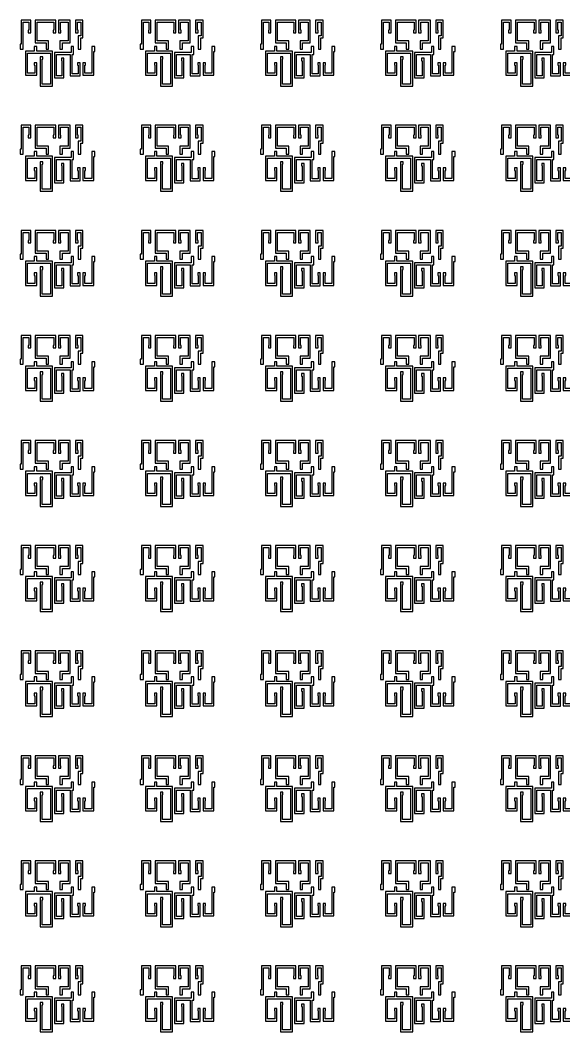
# Model space of a CAD drawing. Extents: x -100 to 100, y -100 to 100.
# Drawn here: x -16.45 to 10.05, y -47.96 to 1.34 of the extents above; entities that cross this region are included whole.
import ezdxf

# ---------------------------------------------------------------- set-up
doc = ezdxf.new("R2010")
doc.units = 0
doc.layers.add('L4', color=7, linetype='continuous')

# ---------------------------------------------------------------- blocks, each defined once
blk = doc.blocks.new('LDI_XFB44-1600-011_L4_B1')
at = {"layer": 'L4'}
for points in [[(-15.935, -55.61), (-15.935, -55), (-16.4, -55), (-16.4, -56.159), (-16.451, -56.159), (-16.451, -56.402), (-16.302, -56.402), (-16.302, -55.098), (-16.033, -55.098), (-16.033, -55.488), (-16.057, -55.488), (-16.057, -55.61), (-15.935, -55.61)], [(-14.717, -55.61), (-14.717, -55), (-15.721, -55), (-15.721, -56.107), (-15.194, -56.107), (-15.194, -56.402), (-15.072, -56.402), (-15.072, -56.01), (-15.624, -56.01), (-15.624, -55.098), (-14.814, -55.098), (-14.814, -55.488), (-14.839, -55.488), (-14.839, -55.61), (-14.717, -55.61)], [(-14.467, -55.61), (-14.467, -55.488), (-14.491, -55.488), (-14.491, -55.098), (-14.118, -55.098), (-14.118, -56.01), (-14.517, -56.01), (-14.517, -56.402), (-14.395, -56.402), (-14.395, -56.107), (-14.02, -56.107), (-14.02, -55), (-14.589, -55), (-14.589, -55.61), (-14.467, -55.61)], [(-13.634, -55.61), (-13.634, -55.488), (-13.658, -55.488), (-13.658, -55.098), (-13.492, -55.098), (-13.492, -55.766), (-13.623, -55.766), (-13.623, -56.402), (-13.501, -56.402), (-13.501, -55.863), (-13.395, -55.863), (-13.395, -55), (-13.756, -55), (-13.756, -55.61), (-13.634, -55.61)], [(-10.081, -55.61), (-10.081, -55), (-10.546, -55), (-10.546, -56.159), (-10.598, -56.159), (-10.598, -56.402), (-10.449, -56.402), (-10.449, -55.098), (-10.179, -55.098), (-10.179, -55.488), (-10.203, -55.488), (-10.203, -55.61), (-10.081, -55.61)], [(-8.863, -55.61), (-8.863, -55), (-9.868, -55), (-9.868, -56.107), (-9.34, -56.107), (-9.34, -56.402), (-9.218, -56.402), (-9.218, -56.01), (-9.77, -56.01), (-9.77, -55.098), (-8.961, -55.098), (-8.961, -55.488), (-8.985, -55.488), (-8.985, -55.61), (-8.863, -55.61)], [(-8.613, -55.61), (-8.613, -55.488), (-8.638, -55.488), (-8.638, -55.098), (-8.264, -55.098), (-8.264, -56.01), (-8.663, -56.01), (-8.663, -56.402), (-8.542, -56.402), (-8.542, -56.107), (-8.167, -56.107), (-8.167, -55), (-8.735, -55), (-8.735, -55.61), (-8.613, -55.61)], [(-7.78, -55.61), (-7.78, -55.488), (-7.805, -55.488), (-7.805, -55.098), (-7.638, -55.098), (-7.638, -55.766), (-7.769, -55.766), (-7.769, -56.402), (-7.647, -56.402), (-7.647, -55.863), (-7.541, -55.863), (-7.541, -55), (-7.902, -55), (-7.902, -55.61), (-7.78, -55.61)], [(-4.228, -55.61), (-4.228, -55), (-4.693, -55), (-4.693, -56.159), (-4.744, -56.159), (-4.744, -56.402), (-4.595, -56.402), (-4.595, -55.098), (-4.325, -55.098), (-4.325, -55.488), (-4.35, -55.488), (-4.35, -55.61), (-4.228, -55.61)], [(-3.01, -55.61), (-3.01, -55), (-4.014, -55), (-4.014, -56.107), (-3.487, -56.107), (-3.487, -56.402), (-3.365, -56.402), (-3.365, -56.01), (-3.916, -56.01), (-3.916, -55.098), (-3.107, -55.098), (-3.107, -55.488), (-3.131, -55.488), (-3.131, -55.61), (-3.01, -55.61)], [(-2.76, -55.61), (-2.76, -55.488), (-2.784, -55.488), (-2.784, -55.098), (-2.411, -55.098), (-2.411, -56.01), (-2.81, -56.01), (-2.81, -56.402), (-2.688, -56.402), (-2.688, -56.107), (-2.313, -56.107), (-2.313, -55), (-2.882, -55), (-2.882, -55.61), (-2.76, -55.61)], [(-1.927, -55.61), (-1.927, -55.488), (-1.951, -55.488), (-1.951, -55.098), (-1.785, -55.098), (-1.785, -55.766), (-1.916, -55.766), (-1.916, -56.402), (-1.794, -56.402), (-1.794, -55.863), (-1.687, -55.863), (-1.687, -55), (-2.049, -55), (-2.049, -55.61), (-1.927, -55.61)], [(1.626, -55.61), (1.626, -55), (1.161, -55), (1.161, -56.159), (1.11, -56.159), (1.11, -56.402), (1.259, -56.402), (1.259, -55.098), (1.528, -55.098), (1.528, -55.488), (1.504, -55.488), (1.504, -55.61), (1.626, -55.61)], [(2.844, -55.61), (2.844, -55), (1.84, -55), (1.84, -56.107), (2.367, -56.107), (2.367, -56.402), (2.489, -56.402), (2.489, -56.01), (1.937, -56.01), (1.937, -55.098), (2.747, -55.098), (2.747, -55.488), (2.722, -55.488), (2.722, -55.61), (2.844, -55.61)], [(3.094, -55.61), (3.094, -55.488), (3.07, -55.488), (3.07, -55.098), (3.443, -55.098), (3.443, -56.01), (3.044, -56.01), (3.044, -56.402), (3.166, -56.402), (3.166, -56.107), (3.541, -56.107), (3.541, -55), (2.972, -55), (2.972, -55.61), (3.094, -55.61)], [(3.927, -55.61), (3.927, -55.488), (3.903, -55.488), (3.903, -55.098), (4.069, -55.098), (4.069, -55.766), (3.938, -55.766), (3.938, -56.402), (4.06, -56.402), (4.06, -55.863), (4.166, -55.863), (4.166, -55), (3.805, -55), (3.805, -55.61), (3.927, -55.61)], [(7.48, -55.61), (7.48, -55), (7.015, -55), (7.015, -56.159), (6.963, -56.159), (6.963, -56.402), (7.112, -56.402), (7.112, -55.098), (7.382, -55.098), (7.382, -55.488), (7.358, -55.488), (7.358, -55.61), (7.48, -55.61)], [(8.698, -55.61), (8.698, -55), (7.693, -55), (7.693, -56.107), (8.221, -56.107), (8.221, -56.402), (8.343, -56.402), (8.343, -56.01), (7.791, -56.01), (7.791, -55.098), (8.6, -55.098), (8.6, -55.488), (8.576, -55.488), (8.576, -55.61), (8.698, -55.61)], [(8.948, -55.61), (8.948, -55.488), (8.923, -55.488), (8.923, -55.098), (9.297, -55.098), (9.297, -56.01), (8.897, -56.01), (8.897, -56.402), (9.019, -56.402), (9.019, -56.107), (9.394, -56.107), (9.394, -55), (8.826, -55), (8.826, -55.61), (8.948, -55.61)], [(9.781, -55.61), (9.781, -55.488), (9.756, -55.488), (9.756, -55.098), (9.923, -55.098), (9.923, -55.766), (9.792, -55.766), (9.792, -56.402), (9.913, -56.402), (9.913, -55.863), (10.02, -55.863), (10.02, -55), (9.659, -55), (9.659, -55.61), (9.781, -55.61)], [(-14.979, -58.11), (-15.375, -58.11), (-15.375, -56.902), (-15.351, -56.902), (-15.351, -56.78), (-15.472, -56.78), (-15.472, -58.207), (-14.881, -58.207), (-14.881, -56.5), (-15.645, -56.5), (-15.645, -56.28), (-15.767, -56.28), (-15.767, -56.5), (-16.198, -56.5), (-16.198, -57.683), (-15.645, -57.683), (-15.645, -57.073), (-15.767, -57.073), (-15.767, -57.195), (-15.743, -57.195), (-15.743, -57.585), (-16.1, -57.585), (-16.1, -56.598), (-14.979, -56.598), (-14.979, -58.11)], [(-13.652, -57.195), (-13.627, -57.195), (-13.627, -57.61), (-13.921, -57.61), (-13.921, -56.673), (-13.849, -56.673), (-13.849, -56.28), (-13.971, -56.28), (-13.971, -56.576), (-14.785, -56.576), (-14.785, -57.805), (-14.323, -57.805), (-14.323, -56.856), (-14.445, -56.856), (-14.445, -56.978), (-14.421, -56.978), (-14.421, -57.707), (-14.688, -57.707), (-14.688, -56.673), (-14.018, -56.673), (-14.018, -57.707), (-13.53, -57.707), (-13.53, -57.073), (-13.652, -57.073), (-13.652, -57.195)], [(-13.272, -57.195), (-13.272, -57.073), (-13.394, -57.073), (-13.394, -57.683), (-12.868, -57.683), (-12.868, -56.524), (-12.817, -56.524), (-12.817, -56.28), (-12.966, -56.28), (-12.966, -57.585), (-13.297, -57.585), (-13.297, -57.195), (-13.272, -57.195)], [(-9.125, -58.11), (-9.521, -58.11), (-9.521, -56.902), (-9.497, -56.902), (-9.497, -56.78), (-9.619, -56.78), (-9.619, -58.207), (-9.028, -58.207), (-9.028, -56.5), (-9.792, -56.5), (-9.792, -56.28), (-9.913, -56.28), (-9.913, -56.5), (-10.344, -56.5), (-10.344, -57.683), (-9.792, -57.683), (-9.792, -57.073), (-9.913, -57.073), (-9.913, -57.195), (-9.889, -57.195), (-9.889, -57.585), (-10.247, -57.585), (-10.247, -56.598), (-9.125, -56.598), (-9.125, -58.11)], [(-7.798, -57.195), (-7.774, -57.195), (-7.774, -57.61), (-8.067, -57.61), (-8.067, -56.673), (-7.995, -56.673), (-7.995, -56.28), (-8.117, -56.28), (-8.117, -56.576), (-8.932, -56.576), (-8.932, -57.805), (-8.469, -57.805), (-8.469, -56.856), (-8.591, -56.856), (-8.591, -56.978), (-8.567, -56.978), (-8.567, -57.707), (-8.834, -57.707), (-8.834, -56.673), (-8.164, -56.673), (-8.164, -57.707), (-7.676, -57.707), (-7.676, -57.073), (-7.798, -57.073), (-7.798, -57.195)], [(-7.419, -57.195), (-7.419, -57.073), (-7.541, -57.073), (-7.541, -57.683), (-7.015, -57.683), (-7.015, -56.524), (-6.963, -56.524), (-6.963, -56.28), (-7.112, -56.28), (-7.112, -57.585), (-7.443, -57.585), (-7.443, -57.195), (-7.419, -57.195)], [(-3.272, -58.11), (-3.668, -58.11), (-3.668, -56.902), (-3.643, -56.902), (-3.643, -56.78), (-3.765, -56.78), (-3.765, -58.207), (-3.174, -58.207), (-3.174, -56.5), (-3.938, -56.5), (-3.938, -56.28), (-4.06, -56.28), (-4.06, -56.5), (-4.49, -56.5), (-4.49, -57.683), (-3.938, -57.683), (-3.938, -57.073), (-4.06, -57.073), (-4.06, -57.195), (-4.035, -57.195), (-4.035, -57.585), (-4.393, -57.585), (-4.393, -56.598), (-3.272, -56.598), (-3.272, -58.11)], [(-1.944, -57.195), (-1.92, -57.195), (-1.92, -57.61), (-2.213, -57.61), (-2.213, -56.673), (-2.141, -56.673), (-2.141, -56.28), (-2.263, -56.28), (-2.263, -56.576), (-3.078, -56.576), (-3.078, -57.805), (-2.616, -57.805), (-2.616, -56.856), (-2.738, -56.856), (-2.738, -56.978), (-2.713, -56.978), (-2.713, -57.707), (-2.98, -57.707), (-2.98, -56.673), (-2.311, -56.673), (-2.311, -57.707), (-1.822, -57.707), (-1.822, -57.073), (-1.944, -57.073), (-1.944, -57.195)], [(-1.565, -57.195), (-1.565, -57.073), (-1.687, -57.073), (-1.687, -57.683), (-1.161, -57.683), (-1.161, -56.524), (-1.11, -56.524), (-1.11, -56.28), (-1.259, -56.28), (-1.259, -57.585), (-1.589, -57.585), (-1.589, -57.195), (-1.565, -57.195)], [(2.582, -58.11), (2.186, -58.11), (2.186, -56.902), (2.21, -56.902), (2.21, -56.78), (2.088, -56.78), (2.088, -58.207), (2.68, -58.207), (2.68, -56.5), (1.916, -56.5), (1.916, -56.28), (1.794, -56.28), (1.794, -56.5), (1.363, -56.5), (1.363, -57.683), (1.916, -57.683), (1.916, -57.073), (1.794, -57.073), (1.794, -57.195), (1.818, -57.195), (1.818, -57.585), (1.461, -57.585), (1.461, -56.598), (2.582, -56.598), (2.582, -58.11)], [(3.909, -57.195), (3.934, -57.195), (3.934, -57.61), (3.64, -57.61), (3.64, -56.673), (3.712, -56.673), (3.712, -56.28), (3.59, -56.28), (3.59, -56.576), (2.776, -56.576), (2.776, -57.805), (3.238, -57.805), (3.238, -56.856), (3.116, -56.856), (3.116, -56.978), (3.14, -56.978), (3.14, -57.707), (2.873, -57.707), (2.873, -56.673), (3.543, -56.673), (3.543, -57.707), (4.031, -57.707), (4.031, -57.073), (3.909, -57.073), (3.909, -57.195)], [(4.289, -57.195), (4.289, -57.073), (4.167, -57.073), (4.167, -57.683), (4.693, -57.683), (4.693, -56.524), (4.744, -56.524), (4.744, -56.28), (4.595, -56.28), (4.595, -57.585), (4.264, -57.585), (4.264, -57.195), (4.289, -57.195)], [(8.436, -58.11), (8.04, -58.11), (8.04, -56.902), (8.064, -56.902), (8.064, -56.78), (7.942, -56.78), (7.942, -58.207), (8.533, -58.207), (8.533, -56.5), (7.769, -56.5), (7.769, -56.28), (7.647, -56.28), (7.647, -56.5), (7.217, -56.5), (7.217, -57.683), (7.769, -57.683), (7.769, -57.073), (7.647, -57.073), (7.647, -57.195), (7.672, -57.195), (7.672, -57.585), (7.314, -57.585), (7.314, -56.598), (8.436, -56.598), (8.436, -58.11)], [(9.763, -57.195), (9.787, -57.195), (9.787, -57.61), (9.494, -57.61), (9.494, -56.673), (9.566, -56.673), (9.566, -56.28), (9.444, -56.28), (9.444, -56.576), (8.629, -56.576), (8.629, -57.805), (9.092, -57.805), (9.092, -56.856), (8.97, -56.856), (8.97, -56.978), (8.994, -56.978), (8.994, -57.707), (8.727, -57.707), (8.727, -56.673), (9.396, -56.673), (9.396, -57.707), (9.885, -57.707), (9.885, -57.073), (9.763, -57.073), (9.763, -57.195)], [(10.142, -57.195), (10.142, -57.073), (10.02, -57.073), (10.02, -57.683), (10.546, -57.683), (10.546, -56.524), (10.598, -56.524), (10.598, -56.28), (10.449, -56.28), (10.449, -57.585), (10.118, -57.585), (10.118, -57.195), (10.142, -57.195)]]:
    blk.add_lwpolyline(points, close=True, dxfattribs=at)

msp = doc.modelspace()

# ---------------------------------------------------------------- block references
at = {"layer": 'L4'}
for p in [(0, 56.341), (0, 51.22), (0, 46.098), (0, 40.976), (0, 35.854), (0, 30.732), (0, 25.61), (0, 20.488), (0, 15.366), (0, 10.244)]:
    msp.add_blockref('LDI_XFB44-1600-011_L4_B1', p, dxfattribs=at)

doc.saveas('drawing.dxf')
